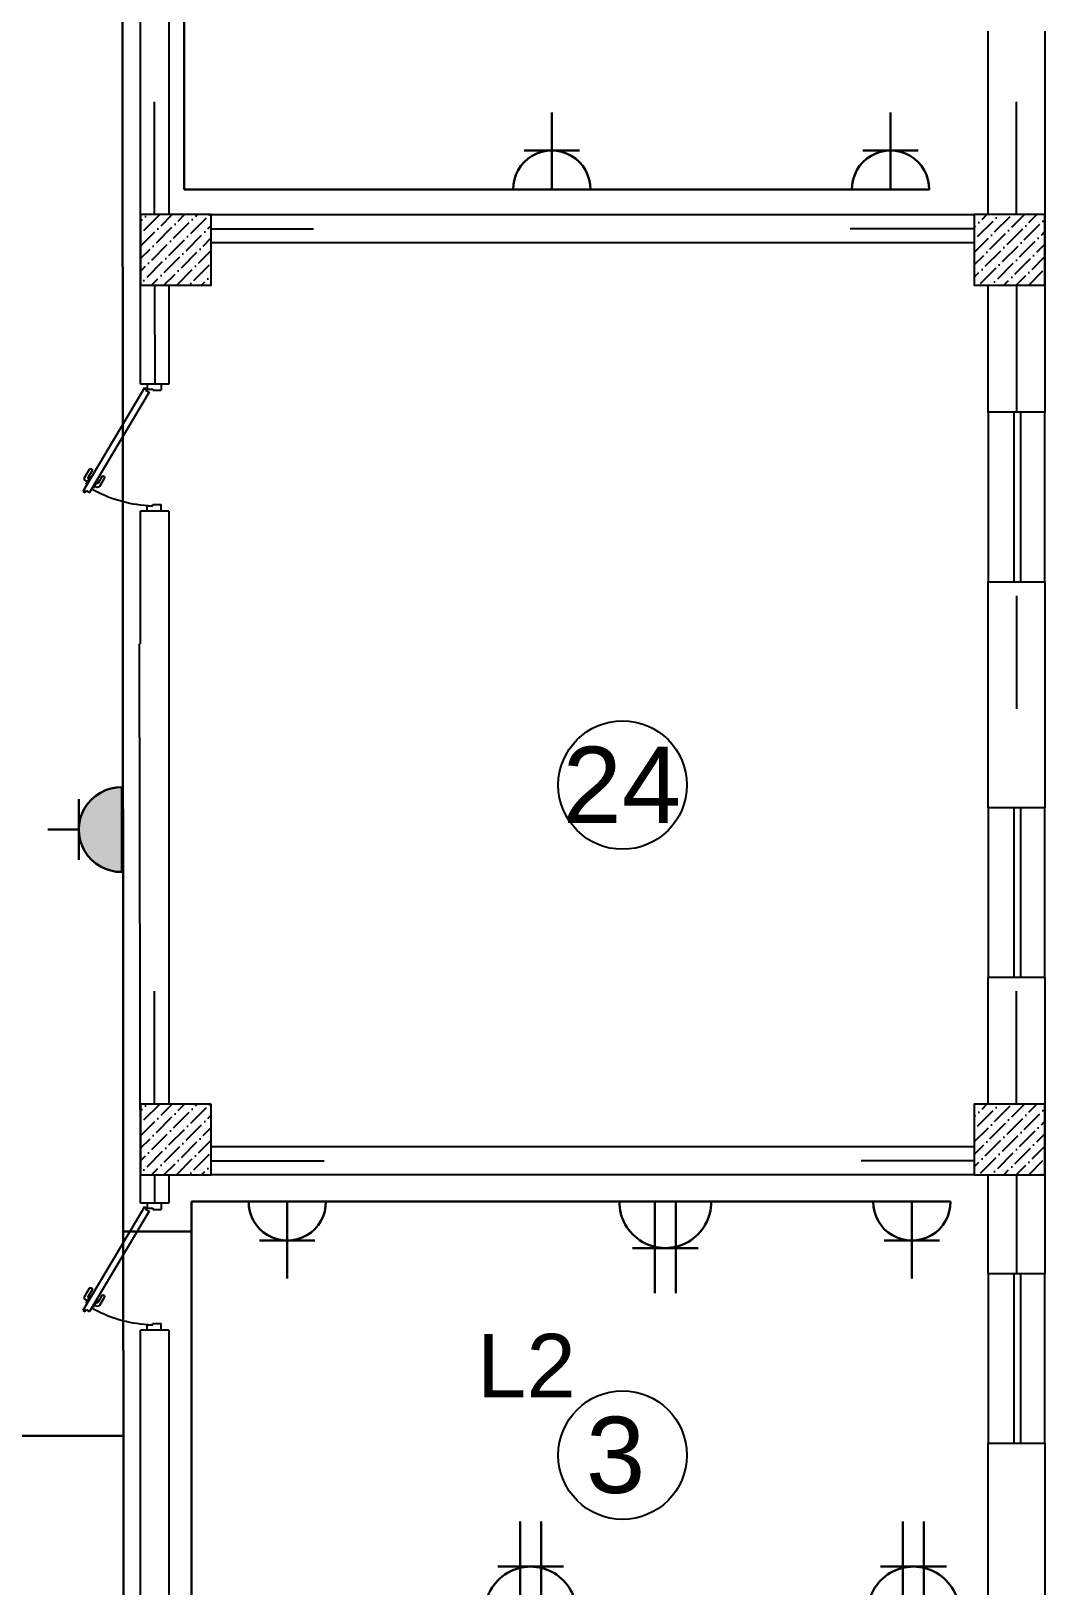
# Model space of a CAD drawing. Header units: millimetres. Extents: x 42452 to 2852333, y -419346 to 834876.
# Drawn here: x 2552765 to 2559940, y 434702 to 445713 of the extents above; entities that cross this region are included whole.
import ezdxf

# ---------------------------------------------------------------- set-up
doc = ezdxf.new("R2010")
doc.units = ezdxf.units.MM
for name, color, linetype, lineweight in [('memar', 7, 'Continuous', 25), ('ДВЕРИ', 7, 'Continuous', 5), ('надписи', 5, 'Continuous', 30), ('Розетки10А', 94, 'Continuous', 30), ('розетки10А_1Р54', 94, 'Continuous', 30), ('Соедин_роз', 94, 'Continuous', 30)]:
    doc.layers.add(name, color=color, linetype=linetype, lineweight=lineweight)
doc.styles.get("Standard").update_dxf_attribs({"font": 'arial.ttf'})
doc.styles.add('СГЕНЕРИР_СТИЛЬ_1', font='arial.ttf')

# ---------------------------------------------------------------- blocks, each defined once
blk = doc.blocks.new('qapi 700')
at = {"layer": 'ДВЕРИ', "color": 251, "lineweight": 25, "true_color": 0x636466}
for p, q in [((1281619.6, 90085.8), (1281659.2, 90085.8)), ((1281651.3, 89997.1), (1281651.3, 90033.9)), ((1281651.3, 90033.9), (1281659.2, 90033.9)), ((1281659.2, 90033.9), (1281659.2, 90085.8)), ((1282368.3, 90009.8), (1281734.7, 89633.4)), ((1282381.6, 89987.4), (1282368.3, 90009.8)), ((1282419.6, 90085.8), (1282379.9, 90085.8)), ((1282379.9, 90033.9), (1282379.9, 90085.2)), ((1282387.8, 90033.9), (1282379.9, 90033.9)), ((1282387.8, 89997.1), (1282387.8, 90033.9)), ((1281619.6, 89997.1), (1281651.3, 89997.1)), ((1282395.4, 89979.8), (1281741.3, 89591.2)), ((1282388.4, 89991.5), (1282381.6, 89987.4)), ((1282419.6, 89997.1), (1282387.8, 89997.1)), ((1282419.6, 89997.1), (1282387.8, 89997.1)), ((1282395.4, 89979.8), (1282388.4, 89991.5)), ((1281775.1, 89697.9), (1281825.6, 89727.9)), ((1281836.4, 89725.1), (1281838, 89722.4)), ((1281746.9, 89612.9), (1281734.7, 89633.4)), ((1281811.6, 89685.5), (1281761.9, 89655.9)), ((1281761.9, 89655.9), (1281764.7, 89651.2)), ((1281776.4, 89664.6), (1281769.5, 89676.2)), ((1281785, 89616.9), (1281787.4, 89612.9)), ((1281787.4, 89612.9), (1281837.2, 89642.5)), ((1281791.5, 89676.3), (1281792.8, 89674.3)), ((1281835.3, 89711.6), (1281794.3, 89687.2)), ((1281802, 89621.6), (1281809.2, 89609.3)), ((1281814.4, 89680.8), (1281811.6, 89685.5)), ((1281819.9, 89628.6), (1281818.3, 89631.3)), ((1281871.8, 89650.1), (1281830.8, 89625.8)), ((1281831, 89603.8), (1281881.5, 89633.8)), ((1281837.2, 89642.5), (1281834.8, 89646.5)), ((1281884.3, 89644.7), (1281882.7, 89647.4)), ((1281733.2, 89604.8), (1281746.9, 89612.9)), ((1281741.3, 89591.2), (1281733.2, 89604.8))]:
    blk.add_line(p, q, dxfattribs=at)
for centre, radius, start, end in [((1282471.1, 90051.9), 821.4, 183.40765, 209.57059), ((1281829.6, 89721.1), 7.94, 30.71329, 120.71329), ((1281831.2, 89718.4), 7.94, 300.71329, 30.71329), ((1281783.2, 89684.3), 15.9, 120.71329, 210.71329), ((1281798.4, 89680.4), 7.94, 120.71329, 210.71329), ((1281826.8, 89632.6), 7.94, 210.71329, 300.71329), ((1281875.8, 89643.3), 7.94, 30.71329, 120.71329), ((1281877.4, 89640.6), 7.94, 300.71329, 30.71329), ((1281822.9, 89617.4), 15.9, 210.71329, 300.71329)]:
    blk.add_arc(centre, radius, start, end, dxfattribs=at)
blk = doc.blocks.new('розетки10А')
at = {"layer": 'Розетки10А'}
for p, q in [((0, 0), (0, 650)), ((-233, 330), (233, 330)), ((-325, 0), (325, 0))]:
    blk.add_line(p, q, dxfattribs=at)
blk.add_arc((0, 5), 325, 359.0604, 180.9396, dxfattribs=at)
blk = doc.blocks.new('roz_10A_2_deneli')
at = {"layer": 'Розетки10А'}
for p, q in [((-74, 0), (-74, 650)), ((74, 0), (74, 650)), ((-233, 330), (233, 330)), ((-325, 0), (325, 0))]:
    blk.add_line(p, q, dxfattribs=at)
blk.add_arc((0, 5), 325, 359.0604, 180.9396, dxfattribs=at)
blk = doc.blocks.new('10А_1Р54')
at = {"layer": 'розетки10А_1Р54'}
h = blk.add_hatch(color=256, dxfattribs=at)
h.paths.add_polyline_path([(0, 305, 0.419025), (-300, 0), (0, 0)])
h.paths.add_polyline_path([(0, 305), (0, 0), (300, 0, 0.419025)])
for p, q in [((0, 305), (0, 524)), ((-215, 305), (215, 305)), ((-300, 0), (300, 0))]:
    blk.add_line(p, q, dxfattribs=at)
blk.add_arc((0, 5), 300, 359.0604, 180.9396, dxfattribs=at)

msp = doc.modelspace()

# ---------------------------------------------------------------- hatches: boundary and pattern name
at = {"layer": 'memar', "lineweight": 25}
h = msp.add_hatch(dxfattribs=at)
h.set_pattern_fill('ANSI36', color=256, scale=500)
h.set_pattern_definition([(45, (803142.44, 2726510.44), (33.1456304, 121.533978), [156.25, -31.25, 0, -31.25])])
h.paths.add_polyline_path([(2553540.05675, 444412.92792), (2553540.05675, 443912.92792), (2554040.05675, 443912.92792), (2554040.05675, 444412.92792)])
h = msp.add_hatch(dxfattribs=at)
h.set_pattern_fill('ANSI36', color=256, scale=500)
h.set_pattern_definition([(45, (797242.26, 2726510.44), (33.1456304, 121.533978), [156.25, -31.25, 0, -31.25])])
h.paths.add_polyline_path([(2559440.23291, 444412.92792), (2559440.23291, 443912.92792), (2559940.23291, 443912.92792), (2559940.23291, 444412.92792)])
h = msp.add_hatch(dxfattribs=at)
h.set_pattern_fill('ANSI36', color=256, scale=500)
h.set_pattern_definition([(45, (803142.44, 2720210.44), (33.1456304, 121.533978), [156.25, -31.25, 0, -31.25])])
h.paths.add_polyline_path([(2553540.05675, 438112.92792), (2553540.05675, 437612.92792), (2554040.05675, 437612.92792), (2554040.05675, 438112.92792)])
h = msp.add_hatch(dxfattribs=at)
h.set_pattern_fill('ANSI36', color=256, scale=500)
h.set_pattern_definition([(45, (797242.26, 2720210.44), (33.1456304, 121.533978), [156.25, -31.25, 0, -31.25])])
h.paths.add_polyline_path([(2559440.23291, 438112.92792), (2559440.23291, 437612.92792), (2559940.23291, 437612.92792), (2559940.23291, 438112.92792)])

# ---------------------------------------------------------------- linework, layer by layer
for p, q in [((2559740.2329, 444412.92792), (2559740.2329, 445212.92792)), ((2554040.05675, 444312.92792), (2554763.32715, 444312.92792)), ((2559440.23291, 444312.92792), (2558563.32715, 444312.92792)), ((2559740.2329, 443912.92792), (2559740.05661, 443012.92792)), ((2559740.2329, 441712.92792), (2559740.2329, 440912.92792)), ((2559740.2329, 438112.92792), (2559740.2329, 438912.92792)), ((2554040.05675, 437712.92792), (2554840.05675, 437712.92792)), ((2559440.23291, 437712.92792), (2558640.23291, 437712.92792)), ((2559740.2329, 437612.92792), (2559740.05661, 436912.85178))]:
    msp.add_line(p, q, dxfattribs=at)
at = {"layer": 'memar', "color": 0, "lineweight": 25}
for points in [[(2553539.72126, 443213.30737), (2553539.8803, 446713.09759)], [(2553739.8803, 446713.09759), (2553740.05675, 444412.92792)], [(2559540.05675, 444412.92792), (2559540.05675, 445712.85178)], [(2559940.05675, 445712.85178), (2559940.05675, 443012.92792)], [(2553740.05675, 443912.92792), (2553739.94129, 443213.30737)], [(2559540.05675, 443012.92792), (2559540.05675, 443912.92792)], [(2553740.05675, 443213.30737), (2553539.63764, 443213.30737)], [(2553539.63764, 441373.30737), (2553539.68035, 442313.30737)], [(2553740.05675, 442313.30737), (2553539.63764, 442313.30737)], [(2553739.79276, 442313.30737), (2553739.63764, 441373.30737)], [(2559540.05675, 440212.92792), (2559540.05675, 441812.92792)], [(2559940.05675, 441812.92792), (2559940.05675, 440212.92792)], [(2553539.8803, 437412.92792), (2553531.88552, 441373.30737)], [(2553739.63764, 441373.30737), (2553739.8803, 438112.92792)], [(2559540.05675, 438112.92792), (2559540.05675, 439012.92792)], [(2559940.05675, 439012.92792), (2559940.05675, 436912.85178)], [(2553739.8803, 437612.92792), (2553739.8803, 437412.92792)], [(2559540.05675, 436912.85178), (2559540.05675, 437612.92792)], [(2553739.8803, 437412.92792), (2553539.8803, 437412.92792)], [(2553539.8803, 434012.92792), (2553539.8803, 436512.92792)], [(2553739.8803, 436512.92792), (2553539.8803, 436512.92792)], [(2553739.8803, 436512.92792), (2553739.97033, 434012.92792)]]:
    msp.add_lwpolyline(points, dxfattribs=at)
at = {"layer": 'memar', "lineweight": 25}
for points in [[(2553637.87169, 444412.92792), (2553637.87169, 445212.92792)], [(2553637.87169, 443912.92792), (2553639.63764, 443213.30737)], [(2553637.87169, 438112.92792), (2553637.87169, 438912.92792)], [(2553637.87169, 437612.92792), (2553637.87169, 437412.92792)]]:
    msp.add_lwpolyline(points, dxfattribs=at)
at = {"layer": 'memar', "color": 3, "lineweight": 25}
for points in [[(2554040.05675, 444412.92792), (2553540.05675, 444412.92792), (2553540.05675, 443912.92792), (2554040.05675, 443912.92792)], [(2559940.23291, 444412.92792), (2559440.23291, 444412.92792), (2559440.23291, 443912.92792), (2559940.23291, 443912.92792)], [(2554040.05675, 438112.92792), (2553540.05675, 438112.92792), (2553540.05675, 437612.92792), (2554040.05675, 437612.92792)], [(2559940.23291, 438112.92792), (2559440.23291, 438112.92792), (2559440.23291, 437612.92792), (2559940.23291, 437612.92792)]]:
    msp.add_lwpolyline(points, close=True, dxfattribs=at)
at = {"layer": 'memar', "color": 0, "lineweight": 25}
for points in [[(2559440.23291, 444212.92792), (2554040.05675, 444212.92792), (2554040.05675, 444412.92792), (2559440.23291, 444412.92792)], [(2559940.05661, 441812.92792), (2559940.05661, 443012.92792), (2559540.05661, 443012.92792), (2559540.05661, 441812.92792)], [(2559940.05661, 439012.92792), (2559940.05661, 440212.92792), (2559540.05661, 440212.92792), (2559540.05661, 439012.92792)], [(2559440.23291, 437612.92792), (2554040.05675, 437612.92792), (2554040.05675, 437812.92792), (2559440.23291, 437812.92792)], [(2559940.05661, 435712.85178), (2559940.05661, 436912.85178), (2559540.05661, 436912.85178), (2559540.05661, 435712.85178)], [(2559940.42783, 431612.92792), (2559540.42783, 431612.92792), (2559540.05661, 435712.85178), (2559940.05661, 435712.85178)]]:
    msp.add_lwpolyline(points, close=True, dxfattribs=at)
at = {"layer": 'memar', "color": 146, "lineweight": 25, "true_color": 0x105689}
for points in [[(2559771.19401, 443012.92792), (2559721.19401, 443012.92792), (2559721.19401, 441812.92792), (2559771.19401, 441812.92792)], [(2559771.19401, 440212.92792), (2559721.19401, 440212.92792), (2559721.19401, 439012.92792), (2559771.19401, 439012.92792)], [(2559771.19401, 436912.85178), (2559721.19401, 436912.85178), (2559721.19401, 435712.85178), (2559771.19401, 435712.85178)]]:
    msp.add_lwpolyline(points, close=True, dxfattribs=at)
at = {"layer": 'memar', "lineweight": 25}
for centre in [(2556951.45588, 440373.09854), (2556951.45588, 435627.89503)]:
    msp.add_circle(centre, 454.87332, dxfattribs=at)
at = {"layer": 'Соедин_роз'}
for p, q in [((2553402.42829, 459174.02416), (2553419.79039, 433757.59611)), ((2553849.14027, 444590.01359), (2553849.14027, 450287.34495)), ((2559097.53954, 444590.01359), (2553849.14027, 444590.01359)), ((2553900.9684, 434507.90556), (2553900.9684, 437424.69449)), ((2553900.9684, 437424.69449), (2559272.60251, 437424.69449)), ((2553418.78647, 437211.0649), (2553900.9684, 437211.42403)), ((2544915.42007, 435764.48076), (2553419.86389, 435764.48076))]:
    msp.add_line(p, q, dxfattribs=at)

# ---------------------------------------------------------------- block references
at = {"layer": 'memar', "lineweight": 25, "xscale": -1.121843277023546, "yscale": 1.121843277023546, "zscale": 1.121843277023546, "rotation": 270}
for p in [(2452623.3823, -995460.50289), (2452623.3823, -1001260.88234)]:
    msp.add_blockref('qapi 700', p, dxfattribs=at)
at = {"layer": 'Розетки10А', "xscale": 0.8409392615834386, "yscale": 0.8409392615834386, "zscale": 0.8409392615834386}
for p in [(2556450.3853, 444590.01359), (2558847.99489, 444590.01359)]:
    msp.add_blockref('розетки10А', p, dxfattribs=at)
at = {"layer": 'Розетки10А', "xscale": 0.8409392615834386, "yscale": 0.8409392615834386, "zscale": 0.8409392615834386, "rotation": 180}
for p in [(2554578.09293, 437424.69449), (2558999.29725, 437424.69449)]:
    msp.add_blockref('розетки10А', p, dxfattribs=at)
at = {"layer": 'Розетки10А', "rotation": 180}
msp.add_blockref('roz_10A_2_deneli', (2557253.61661, 437424.69449), dxfattribs=at)
at = {"layer": 'Розетки10А', "xscale": -1}
for p in [(2556300.32686, 434507.90556), (2559009.89017, 434507.90556)]:
    msp.add_blockref('roz_10A_2_deneli', p, dxfattribs=at)
at = {"layer": 'розетки10А_1Р54', "xscale": -1, "rotation": 90}
msp.add_blockref('10А_1Р54', (2553407.75173, 440057.76994), dxfattribs=at)

# ---------------------------------------------------------------- texts
at = {"layer": 'memar', "linetype": 'Continuous', "lineweight": 25, "char_height": 540, "attachment_point": 3, "style": 'СГЕНЕРИР_СТИЛЬ_1'}
for s, insert in [('24', (2557365.62008, 440644.93849)), ('3', (2557111.72607, 435899.73498))]:
    msp.add_mtext(s, dxfattribs=dict(at, insert=insert))
at = {"layer": 'надписи', "color": 104, "insert": (2556620.23691, 436486.54301), "char_height": 450, "width": 940.6293037, "attachment_point": 3}
msp.add_mtext('L2', dxfattribs=at)

doc.saveas('drawing.dxf')
